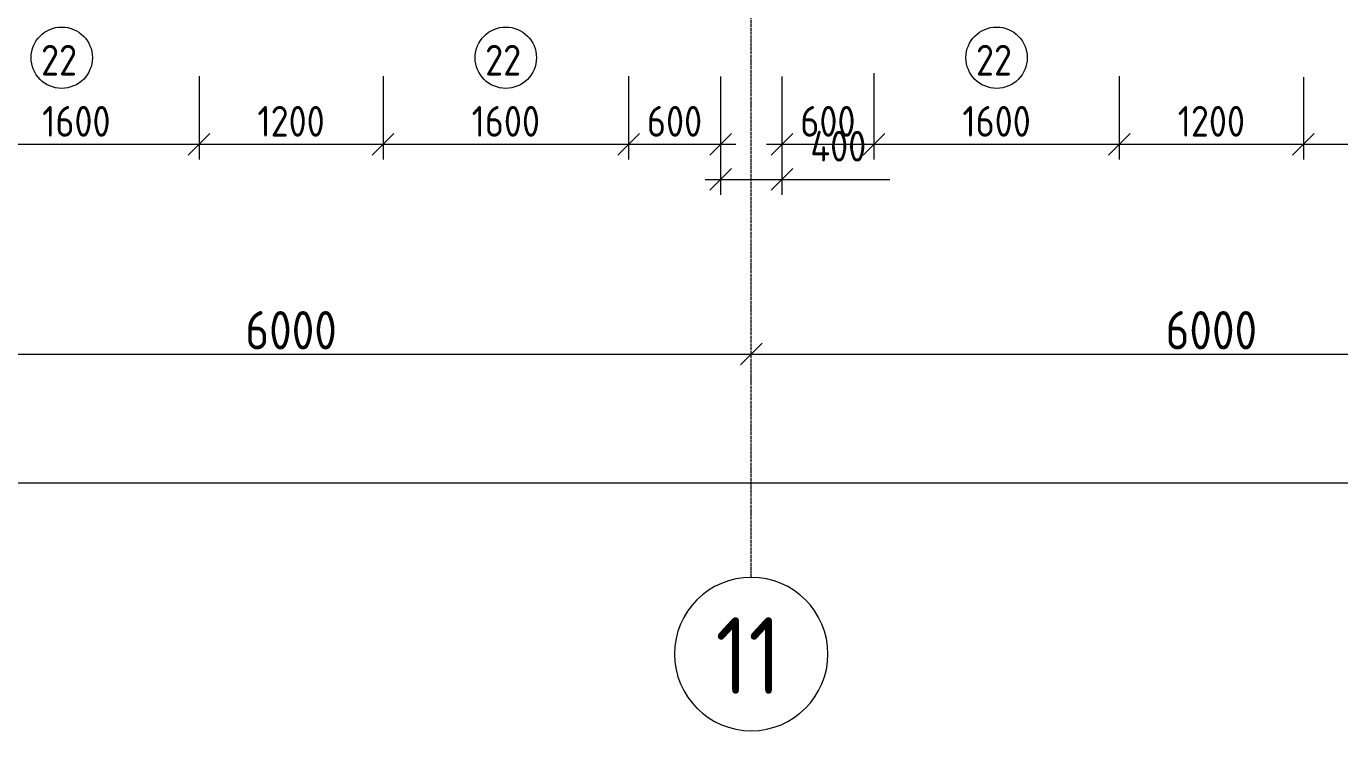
# Model space of a CAD drawing. Header units: millimetres. Extents: x -56773 to 221258, y -262288 to 26541.
# Drawn here: x 23083 to 31646, y -210602 to -206008 of the extents above; entities that cross this region are included whole.
import ezdxf

# ---------------------------------------------------------------- set-up
doc = ezdxf.new("R2010")
doc.units = ezdxf.units.MM
doc.linetypes.add('ADSK_Линия сетки', pattern=[25, 20, -2.5, 0, -2.5])
for name, color, linetype, lineweight in [('Марки окон', 7, 'Continuous', 20), ('Оси', 7, 'Continuous', 9), ('Размеры', 7, 'Continuous', 9)]:
    doc.layers.add(name, color=color, linetype=linetype, lineweight=lineweight)
doc.styles.add('GOST Common', font='', dxfattribs={"width": 0.9, "height": 500})
doc.styles.add('GOST Common_2', font='', dxfattribs={"width": 0.9, "height": 250})
doc.styles.add('GOST Common_3', font='', dxfattribs={"width": 0.9, "height": 200})
doc.styles.get('GOST Common').set_extended_font_data('GOST Common')
doc.styles.get('GOST Common_2').set_extended_font_data('GOST Common')
doc.styles.get('GOST Common_3').set_extended_font_data('GOST Common')
doc.dimstyles.new('ADSK_Основной_2_0', dxfattribs={"dimscale": 304.8, "dimtxt": 201.142999, "dimasz": 0.463911, "dimexe": 0.328084, "dimexo": 0.328084, "dimgap": 0.164042, "dimtad": 1, "dimdec": 3, "dimrnd": 0.001, "dimdsep": 46, "dimtxsty": 'GOST Common_3', "dimblk1": 'OBLIQUE', "dimblk2": 'OBLIQUE', "dimsah": 1, "dimcen": 0.09, "dimdle": 0.328084, "dimazin": 2, "dimtfac": 1, "dimtdec": 4, "dimtix": 1, "dimtmove": 0, "dimatfit": 3, "dimfxl": 1, "dimtvp": 1, "dimtolj": 1, "dimtzin": 0, "dimlwd": 20, "dimlwe": 20, "dimarcsym": 2})
doc.dimstyles.new('ADSK_Основной_2_0_1', dxfattribs={"dimscale": 304.8, "dimtxt": 201.142999, "dimasz": 0.463911, "dimexe": 0.328084, "dimexo": 0.328084, "dimgap": 0.164042, "dimtad": 1, "dimdec": 3, "dimrnd": 0.001, "dimdsep": 46, "dimtxsty": 'GOST Common_3', "dimblk1": 'OBLIQUE', "dimblk2": 'OBLIQUE', "dimsah": 1, "dimcen": 0.09, "dimdle": 0.328084, "dimazin": 2, "dimtfac": 1, "dimtdec": 4, "dimtix": 1, "dimtmove": 1, "dimatfit": 3, "dimfxl": 1, "dimtvp": 1, "dimtolj": 1, "dimtzin": 0, "dimlwd": 20, "dimlwe": 20, "dimarcsym": 2})
doc.dimstyles.new('ADSK_Основной_2_5_мм', dxfattribs={"dimscale": 304.8, "dimtxt": 251.428749, "dimasz": 0.463911, "dimexe": 0.492126, "dimexo": 0.984252, "dimgap": 0.098425, "dimtad": 1, "dimrnd": 0.01, "dimdsep": 46, "dimtxsty": 'GOST Common_2', "dimblk1": 'OBLIQUE', "dimblk2": 'OBLIQUE', "dimsah": 1, "dimcen": 0.09, "dimdle": 0.492126, "dimazin": 2, "dimtfac": 1, "dimtdec": 4, "dimtix": 1, "dimtmove": 0, "dimatfit": 3, "dimfxl": 1, "dimtvp": 1, "dimtolj": 1, "dimtzin": 0, "dimlwd": 20, "dimlwe": 20, "dimarcsym": 2})

# ---------------------------------------------------------------- blocks, each defined once
blk = doc.blocks.new('Ось сетки - Круг_Ø10 мм-8259-Кладочный план 4-го этажа')
at = {"layer": 'Оси', "lineweight": 20}
for start, end in [(360, 180), (180, 360)]:
    blk.add_arc((0, 0), 5, start, end, dxfattribs=at)
blk = doc.blocks.new('_Oblique')
at = {"color": 0, "linetype": 'ByBlock', "lineweight": -2}
blk.add_line((-0.5, -0.5), (0.5, 0.5), dxfattribs=at)
blk = doc.blocks.new('*D5854')
at = {"layer": 'Defpoints', "color": 0, "lineweight": 25, "transparency": 16777216}
for p in [(21809.4, -208045.7), (27809.4, -208045.7), (27809.4, -208145.7)]:
    blk.add_point(p, dxfattribs=at)
at = {"layer": 'Размеры', "color": 0, "lineweight": 20, "transparency": 16777216}
for p, q in [((21659.4, -208145.7), (27959.4, -208145.7)), ((21809.4, -208345.7), (21809.4, -208295.7)), ((27809.4, -208345.7), (27809.4, -208295.7))]:
    blk.add_line(p, q, dxfattribs=at)
at = {"layer": 'Размеры', "color": 0, "lineweight": 20, "transparency": 16777216, "xscale": 141.4, "yscale": 141.4, "zscale": 141.4, "rotation": 180}
blk.add_blockref('_Oblique', (21809.4, -208145.7), dxfattribs=at)
at = {"layer": 'Размеры', "color": 0, "lineweight": 20, "transparency": 16777216, "xscale": 141.4, "yscale": 141.4, "zscale": 141.4}
blk.add_blockref('_Oblique', (27809.4, -208145.7), dxfattribs=at)
at = {"layer": 'Размеры', "color": 0, "lineweight": 9, "transparency": 16777216, "insert": (24809.4, -207990.7), "char_height": 250, "width": 756.843, "attachment_point": 5, "style": 'GOST Common_2'}
blk.add_mtext('\\A1;6000', dxfattribs=at)
blk = doc.blocks.new('*D5855')
at = {"layer": 'Defpoints', "color": 0, "lineweight": 25, "transparency": 16777216}
for p in [(27809.4, -208045.7), (33809.4, -208045.7), (33809.4, -208145.7)]:
    blk.add_point(p, dxfattribs=at)
at = {"layer": 'Размеры', "color": 0, "lineweight": 20, "transparency": 16777216}
for p, q in [((27659.4, -208145.7), (33959.4, -208145.7)), ((27809.4, -208345.7), (27809.4, -208295.7)), ((33809.4, -208345.7), (33809.4, -208295.7))]:
    blk.add_line(p, q, dxfattribs=at)
at = {"layer": 'Размеры', "color": 0, "lineweight": 20, "transparency": 16777216, "xscale": 141.4, "yscale": 141.4, "zscale": 141.4, "rotation": 180}
blk.add_blockref('_Oblique', (27809.4, -208145.7), dxfattribs=at)
at = {"layer": 'Размеры', "color": 0, "lineweight": 20, "transparency": 16777216, "xscale": 141.4, "yscale": 141.4, "zscale": 141.4}
blk.add_blockref('_Oblique', (33809.4, -208145.7), dxfattribs=at)
at = {"layer": 'Размеры', "color": 0, "lineweight": 9, "transparency": 16777216, "insert": (30809.4, -207990.7), "char_height": 250, "width": 756.843, "attachment_point": 5, "style": 'GOST Common_2'}
blk.add_mtext('\\A1;6000', dxfattribs=at)
blk = doc.blocks.new('*D5869')
at = {"layer": 'Defpoints', "color": 0, "lineweight": 25, "transparency": 16777216}
for p in [(-19590.6, -208885.7), (61609.4, -208885.7), (61609.4, -208985.7)]:
    blk.add_point(p, dxfattribs=at)
at = {"layer": 'Размеры', "color": 0, "lineweight": 20, "transparency": 16777216}
for p, q in [((-19740.6, -208985.7), (61759.4, -208985.7)), ((-19590.6, -209185.7), (-19590.6, -209135.7)), ((61609.4, -209185.7), (61609.4, -209135.7))]:
    blk.add_line(p, q, dxfattribs=at)
at = {"layer": 'Размеры', "color": 0, "lineweight": 20, "transparency": 16777216, "xscale": 141.4, "yscale": 141.4, "zscale": 141.4, "rotation": 180}
blk.add_blockref('_Oblique', (-19590.6, -208985.7), dxfattribs=at)
at = {"layer": 'Размеры', "color": 0, "lineweight": 20, "transparency": 16777216, "xscale": 141.4, "yscale": 141.4, "zscale": 141.4}
blk.add_blockref('_Oblique', (61609.4, -208985.7), dxfattribs=at)
at = {"layer": 'Размеры', "color": 0, "lineweight": 9, "transparency": 16777216, "insert": (21009.4, -208830.7), "char_height": 250, "width": 889.802, "attachment_point": 5, "style": 'GOST Common_2'}
blk.add_mtext('\\A1;81200', dxfattribs=at)
blk = doc.blocks.new('*D5783')
at = {"layer": 'Defpoints', "color": 0, "lineweight": 25, "transparency": 16777216}
for p in [(22609.4, -206233.1), (24209.4, -206233.1), (24209.4, -206778.4)]:
    blk.add_point(p, dxfattribs=at)
at = {"layer": 'Размеры', "color": 0, "lineweight": 20, "transparency": 16777216}
for p, q in [((22609.4, -206333.1), (22609.4, -206878.4)), ((24209.4, -206333.1), (24209.4, -206878.4)), ((22509.4, -206778.4), (24309.4, -206778.4))]:
    blk.add_line(p, q, dxfattribs=at)
at = {"layer": 'Размеры', "color": 0, "lineweight": 20, "transparency": 16777216, "xscale": 141.4, "yscale": 141.4, "zscale": 141.4, "rotation": 180}
blk.add_blockref('_Oblique', (22609.4, -206778.4), dxfattribs=at)
at = {"layer": 'Размеры', "color": 0, "lineweight": 20, "transparency": 16777216, "xscale": 141.4, "yscale": 141.4, "zscale": 141.4}
blk.add_blockref('_Oblique', (24209.4, -206778.4), dxfattribs=at)
at = {"layer": 'Размеры', "color": 0, "lineweight": 9, "transparency": 16777216, "insert": (23409.4, -206628.4), "char_height": 200, "width": 560.473, "attachment_point": 5, "style": 'GOST Common_3'}
blk.add_mtext('\\A1;1600', dxfattribs=at)
blk = doc.blocks.new('*D5784')
at = {"layer": 'Defpoints', "color": 0, "lineweight": 25, "transparency": 16777216}
for p in [(24209.4, -206233.1), (25409.4, -206233.1), (25409.4, -206778.4)]:
    blk.add_point(p, dxfattribs=at)
at = {"layer": 'Размеры', "color": 0, "lineweight": 20, "transparency": 16777216}
for p, q in [((24209.4, -206333.1), (24209.4, -206878.4)), ((25409.4, -206333.1), (25409.4, -206878.4)), ((24109.4, -206778.4), (25509.4, -206778.4))]:
    blk.add_line(p, q, dxfattribs=at)
at = {"layer": 'Размеры', "color": 0, "lineweight": 20, "transparency": 16777216, "xscale": 141.4, "yscale": 141.4, "zscale": 141.4, "rotation": 180}
blk.add_blockref('_Oblique', (24209.4, -206778.4), dxfattribs=at)
at = {"layer": 'Размеры', "color": 0, "lineweight": 20, "transparency": 16777216, "xscale": 141.4, "yscale": 141.4, "zscale": 141.4}
blk.add_blockref('_Oblique', (25409.4, -206778.4), dxfattribs=at)
at = {"layer": 'Размеры', "color": 0, "lineweight": 9, "transparency": 16777216, "insert": (24809.4, -206628.4), "char_height": 200, "width": 560.473, "attachment_point": 5, "style": 'GOST Common_3'}
blk.add_mtext('\\A1;1200', dxfattribs=at)
blk = doc.blocks.new('*D5785')
at = {"layer": 'Defpoints', "color": 0, "lineweight": 25, "transparency": 16777216}
for p in [(25409.4, -206233.1), (27009.4, -206233.1), (27009.4, -206778.4)]:
    blk.add_point(p, dxfattribs=at)
at = {"layer": 'Размеры', "color": 0, "lineweight": 20, "transparency": 16777216}
for p, q in [((25409.4, -206333.1), (25409.4, -206878.4)), ((27009.4, -206333.1), (27009.4, -206878.4)), ((25309.4, -206778.4), (27109.4, -206778.4))]:
    blk.add_line(p, q, dxfattribs=at)
at = {"layer": 'Размеры', "color": 0, "lineweight": 20, "transparency": 16777216, "xscale": 141.4, "yscale": 141.4, "zscale": 141.4, "rotation": 180}
blk.add_blockref('_Oblique', (25409.4, -206778.4), dxfattribs=at)
at = {"layer": 'Размеры', "color": 0, "lineweight": 20, "transparency": 16777216, "xscale": 141.4, "yscale": 141.4, "zscale": 141.4}
blk.add_blockref('_Oblique', (27009.4, -206778.4), dxfattribs=at)
at = {"layer": 'Размеры', "color": 0, "lineweight": 9, "transparency": 16777216, "insert": (26209.4, -206628.4), "char_height": 200, "width": 560.473, "attachment_point": 5, "style": 'GOST Common_3'}
blk.add_mtext('\\A1;1600', dxfattribs=at)
blk = doc.blocks.new('*D5786')
at = {"layer": 'Defpoints', "color": 0, "lineweight": 25, "transparency": 16777216}
for p in [(27009.4, -206233.1), (27609.4, -206235.3), (27609.4, -206778.4)]:
    blk.add_point(p, dxfattribs=at)
at = {"layer": 'Размеры', "color": 0, "lineweight": 20, "transparency": 16777216}
for p, q in [((27009.4, -206333.1), (27009.4, -206878.4)), ((27609.4, -206335.3), (27609.4, -206878.4)), ((26909.4, -206778.4), (27709.4, -206778.4))]:
    blk.add_line(p, q, dxfattribs=at)
at = {"layer": 'Размеры', "color": 0, "lineweight": 20, "transparency": 16777216, "xscale": 141.4, "yscale": 141.4, "zscale": 141.4, "rotation": 180}
blk.add_blockref('_Oblique', (27009.4, -206778.4), dxfattribs=at)
at = {"layer": 'Размеры', "color": 0, "lineweight": 20, "transparency": 16777216, "xscale": 141.4, "yscale": 141.4, "zscale": 141.4}
blk.add_blockref('_Oblique', (27609.4, -206778.4), dxfattribs=at)
at = {"layer": 'Размеры', "color": 0, "lineweight": 9, "transparency": 16777216, "insert": (27309.4, -206628.4), "char_height": 200, "width": 454.106, "attachment_point": 5, "style": 'GOST Common_3'}
blk.add_mtext('\\A1;600', dxfattribs=at)
blk = doc.blocks.new('*D5787')
at = {"layer": 'Defpoints', "color": 0, "lineweight": 25, "transparency": 16777216}
for p in [(27609.4, -206235.3), (28009.4, -206235.3), (28009.4, -207007.1)]:
    blk.add_point(p, dxfattribs=at)
at = {"layer": 'Размеры', "color": 0, "lineweight": 20, "transparency": 16777216}
for p, q in [((27609.4, -206335.3), (27609.4, -207107.1)), ((28009.4, -206335.3), (28009.4, -207107.1)), ((27509.4, -207007.1), (28009.4, -207007.1)), ((28009.4, -207007.1), (28713.6, -207007.1))]:
    blk.add_line(p, q, dxfattribs=at)
at = {"layer": 'Размеры', "color": 0, "lineweight": 20, "transparency": 16777216, "xscale": 141.4, "yscale": 141.4, "zscale": 141.4, "rotation": 180}
blk.add_blockref('_Oblique', (27609.4, -207007.1), dxfattribs=at)
at = {"layer": 'Размеры', "color": 0, "lineweight": 20, "transparency": 16777216, "xscale": 141.4, "yscale": 141.4, "zscale": 141.4}
blk.add_blockref('_Oblique', (28009.4, -207007.1), dxfattribs=at)
at = {"layer": 'Размеры', "color": 0, "lineweight": 9, "transparency": 16777216, "insert": (28194.9, -206690.5), "char_height": 200, "width": 474.561, "attachment_point": 1, "line_spacing_factor": 1.022761, "style": 'GOST Common_3'}
blk.add_mtext('\\A1;400', dxfattribs=at)
blk = doc.blocks.new('*D5788')
at = {"layer": 'Defpoints', "color": 0, "lineweight": 25, "transparency": 16777216}
for p in [(28009.4, -206235.3), (28609.4, -206213.3), (28609.4, -206778.4)]:
    blk.add_point(p, dxfattribs=at)
at = {"layer": 'Размеры', "color": 0, "lineweight": 20, "transparency": 16777216}
for p, q in [((28009.4, -206335.3), (28009.4, -206878.4)), ((28609.4, -206313.3), (28609.4, -206878.4)), ((27909.4, -206778.4), (28709.4, -206778.4))]:
    blk.add_line(p, q, dxfattribs=at)
at = {"layer": 'Размеры', "color": 0, "lineweight": 20, "transparency": 16777216, "xscale": 141.4, "yscale": 141.4, "zscale": 141.4, "rotation": 180}
blk.add_blockref('_Oblique', (28009.4, -206778.4), dxfattribs=at)
at = {"layer": 'Размеры', "color": 0, "lineweight": 20, "transparency": 16777216, "xscale": 141.4, "yscale": 141.4, "zscale": 141.4}
blk.add_blockref('_Oblique', (28609.4, -206778.4), dxfattribs=at)
at = {"layer": 'Размеры', "color": 0, "lineweight": 9, "transparency": 16777216, "insert": (28309.4, -206628.4), "char_height": 200, "width": 454.106, "attachment_point": 5, "style": 'GOST Common_3'}
blk.add_mtext('\\A1;600', dxfattribs=at)
blk = doc.blocks.new('*D5789')
at = {"layer": 'Defpoints', "color": 0, "lineweight": 25, "transparency": 16777216}
for p in [(28609.4, -206213.3), (30209.4, -206233.1), (30209.4, -206778.4)]:
    blk.add_point(p, dxfattribs=at)
at = {"layer": 'Размеры', "color": 0, "lineweight": 20, "transparency": 16777216}
for p, q in [((28609.4, -206313.3), (28609.4, -206878.4)), ((30209.4, -206333.1), (30209.4, -206878.4)), ((28509.4, -206778.4), (30309.4, -206778.4))]:
    blk.add_line(p, q, dxfattribs=at)
at = {"layer": 'Размеры', "color": 0, "lineweight": 20, "transparency": 16777216, "xscale": 141.4, "yscale": 141.4, "zscale": 141.4, "rotation": 180}
blk.add_blockref('_Oblique', (28609.4, -206778.4), dxfattribs=at)
at = {"layer": 'Размеры', "color": 0, "lineweight": 20, "transparency": 16777216, "xscale": 141.4, "yscale": 141.4, "zscale": 141.4}
blk.add_blockref('_Oblique', (30209.4, -206778.4), dxfattribs=at)
at = {"layer": 'Размеры', "color": 0, "lineweight": 9, "transparency": 16777216, "insert": (29409.4, -206628.4), "char_height": 200, "width": 560.473, "attachment_point": 5, "style": 'GOST Common_3'}
blk.add_mtext('\\A1;1600', dxfattribs=at)
blk = doc.blocks.new('*D5790')
at = {"layer": 'Defpoints', "color": 0, "lineweight": 25, "transparency": 16777216}
for p in [(30209.4, -206233.1), (31409.4, -206241.5), (31409.4, -206778.4)]:
    blk.add_point(p, dxfattribs=at)
at = {"layer": 'Размеры', "color": 0, "lineweight": 20, "transparency": 16777216}
for p, q in [((30209.4, -206333.1), (30209.4, -206878.4)), ((31409.4, -206341.5), (31409.4, -206878.4)), ((30109.4, -206778.4), (31509.4, -206778.4))]:
    blk.add_line(p, q, dxfattribs=at)
at = {"layer": 'Размеры', "color": 0, "lineweight": 20, "transparency": 16777216, "xscale": 141.4, "yscale": 141.4, "zscale": 141.4, "rotation": 180}
blk.add_blockref('_Oblique', (30209.4, -206778.4), dxfattribs=at)
at = {"layer": 'Размеры', "color": 0, "lineweight": 20, "transparency": 16777216, "xscale": 141.4, "yscale": 141.4, "zscale": 141.4}
blk.add_blockref('_Oblique', (31409.4, -206778.4), dxfattribs=at)
at = {"layer": 'Размеры', "color": 0, "lineweight": 9, "transparency": 16777216, "insert": (30809.4, -206628.4), "char_height": 200, "width": 560.473, "attachment_point": 5, "style": 'GOST Common_3'}
blk.add_mtext('\\A1;1200', dxfattribs=at)
blk = doc.blocks.new('*D5791')
at = {"layer": 'Defpoints', "color": 0, "lineweight": 25, "transparency": 16777216}
for p in [(31409.4, -206241.5), (33009.4, -206233.1), (33009.4, -206778.4)]:
    blk.add_point(p, dxfattribs=at)
at = {"layer": 'Размеры', "color": 0, "lineweight": 20, "transparency": 16777216}
for p, q in [((31409.4, -206341.5), (31409.4, -206878.4)), ((33009.4, -206333.1), (33009.4, -206878.4)), ((31309.4, -206778.4), (33109.4, -206778.4))]:
    blk.add_line(p, q, dxfattribs=at)
at = {"layer": 'Размеры', "color": 0, "lineweight": 20, "transparency": 16777216, "xscale": 141.4, "yscale": 141.4, "zscale": 141.4, "rotation": 180}
blk.add_blockref('_Oblique', (31409.4, -206778.4), dxfattribs=at)
at = {"layer": 'Размеры', "color": 0, "lineweight": 20, "transparency": 16777216, "xscale": 141.4, "yscale": 141.4, "zscale": 141.4}
blk.add_blockref('_Oblique', (33009.4, -206778.4), dxfattribs=at)
at = {"layer": 'Размеры', "color": 0, "lineweight": 9, "transparency": 16777216, "insert": (32209.4, -206628.4), "char_height": 200, "width": 560.473, "attachment_point": 5, "style": 'GOST Common_3'}
blk.add_mtext('\\A1;1600', dxfattribs=at)
blk = doc.blocks.new('М_окна1 - Маркировка типоразмера-1510237-Кладочный план 4-го этажа')
at = {"layer": 'Марки окон'}
blk.add_circle((0, 0), 2, dxfattribs=at)

msp = doc.modelspace()

# ---------------------------------------------------------------- linework, layer by layer
at = {"layer": 'Оси', "linetype": 'ADSK_Линия сетки', "lineweight": 5}
msp.add_line((27809.3615, -209602.3427), (27809.3615, -188601.0153), dxfattribs=at)

# ---------------------------------------------------------------- block references
at = {"layer": 'Марки окон', "lineweight": 9, "xscale": 99.99999999999993, "yscale": 99.99999999999993, "zscale": 99.99999999999993}
for p in [(23313.983, -206213.4914), (26209.3615, -206213.4914), (29409.3615, -206213.4914)]:
    msp.add_blockref('М_окна1 - Маркировка типоразмера-1510237-Кладочный план 4-го этажа', p, dxfattribs=at)
at = {"layer": 'Оси', "lineweight": 20, "xscale": 99.99999999999993, "yscale": 99.99999999999993, "zscale": 99.99999999999993}
msp.add_blockref('Ось сетки - Круг_Ø10 мм-8259-Кладочный план 4-го этажа', (27809.3615, -210102.3427), dxfattribs=at)

# ---------------------------------------------------------------- texts
at = {"layer": 'Марки окон', "lineweight": 5, "char_height": 200, "width": 317.46825, "attachment_point": 1, "style": 'GOST Common_3'}
for insert in [(23179.4256, -206129.7061), (26074.8041, -206129.7061), (29274.8041, -206129.7061)]:
    msp.add_mtext('22', dxfattribs=dict(at, insert=insert))
at = {"layer": 'Оси', "insert": (27576.3308, -209862.476), "char_height": 500, "width": 562.784625, "attachment_point": 1, "style": 'GOST Common'}
msp.add_mtext('11', dxfattribs=at)

# ---------------------------------------------------------------- dimensions: what is measured, and where the dimension line sits
at = {"layer": 'Размеры', "lineweight": 9}
for base, p1, p2, dimstyle, override, picture, middle in [((24209.3615, -206778.4042), (22609.3615, -206233.0913), (24209.3615, -206233.0913), 'ADSK_Основной_2_0_1', {"dimpost": '<>', "dimfxl": 1600}, '*D5783', (23409.3615, -206628.4042)), ((25409.3615, -206778.4042), (24209.3615, -206233.0913), (25409.3615, -206233.0913), 'ADSK_Основной_2_0_1', {"dimpost": '<>', "dimfxl": 1200}, '*D5784', (24809.3615, -206628.4042)), ((27009.3615, -206778.4042), (25409.3615, -206233.0913), (27009.3615, -206233.0913), 'ADSK_Основной_2_0_1', {"dimpost": '<>', "dimfxl": 1600}, '*D5785', (26209.3615, -206628.4042)), ((27609.3615, -206778.4042), (27009.3615, -206233.0913), (27609.3615, -206235.3386), 'ADSK_Основной_2_0_1', {"dimpost": '<>', "dimfxl": 600.004209}, '*D5786', (27309.3615, -206628.4042)), ((28609.3615, -206778.4042), (28009.3615, -206235.3386), (28609.3615, -206213.2828), 'ADSK_Основной_2_0_1', {"dimpost": '<>', "dimfxl": 600.405244}, '*D5788', (28309.3615, -206628.4042)), ((30209.3615, -206778.4042), (28609.3615, -206213.2828), (30209.3615, -206233.0913), 'ADSK_Основной_2_0_1', {"dimpost": '<>', "dimfxl": 1600.122612}, '*D5789', (29409.3615, -206628.4042)), ((31409.3615, -206778.4042), (30209.3615, -206233.0913), (31409.3615, -206241.4735), 'ADSK_Основной_2_0_1', {"dimpost": '<>', "dimfxl": 1200.029276}, '*D5790', (30809.3615, -206628.4042)), ((33009.3615, -206778.4042), (31409.3615, -206241.4735), (33009.3615, -206233.0913), 'ADSK_Основной_2_0_1', {"dimpost": '<>', "dimfxl": 1600.021957}, '*D5791', (32209.3615, -206628.4042)), ((27809.3615, -208145.7149), (21809.3615, -208045.73), (27809.3615, -208045.73), 'ADSK_Основной_2_5_мм', {"dimpost": '<>', "dimfxl": 6000}, '*D5854', (24809.3615, -207990.7149)), ((33809.3615, -208145.7149), (27809.3615, -208045.73), (33809.3615, -208045.73), 'ADSK_Основной_2_5_мм', {"dimpost": '<>', "dimfxl": 6000}, '*D5855', (30809.3615, -207990.7149)), ((61609.3615, -208985.7149), (-19590.6385, -208885.73), (61609.3615, -208885.73), 'ADSK_Основной_2_5_мм', {"dimpost": '<>', "dimfxl": 81200}, '*D5869', (21009.3615, -208830.7149))]:
    dim = msp.add_linear_dim(base=base, p1=p1, p2=p2, dimstyle=dimstyle, override=override, dxfattribs=at)
    dim.commit()
    dim.dimension.update_dxf_attribs({"geometry": picture, "text_midpoint": middle})
dim = msp.add_linear_dim(base=(28009.3615, -207007.1289), p1=(27609.3615, -206235.3386), p2=(28009.3615, -206235.3386), dimstyle='ADSK_Основной_2_0', override={"dimpost": '<>', "dimfxl": 400}, dxfattribs=at)
dim.commit()
dim.dimension.update_dxf_attribs({"geometry": '*D5787', "text_midpoint": (28432.1901, -207007.1289), "dimtype": 160})

doc.saveas('drawing.dxf')
